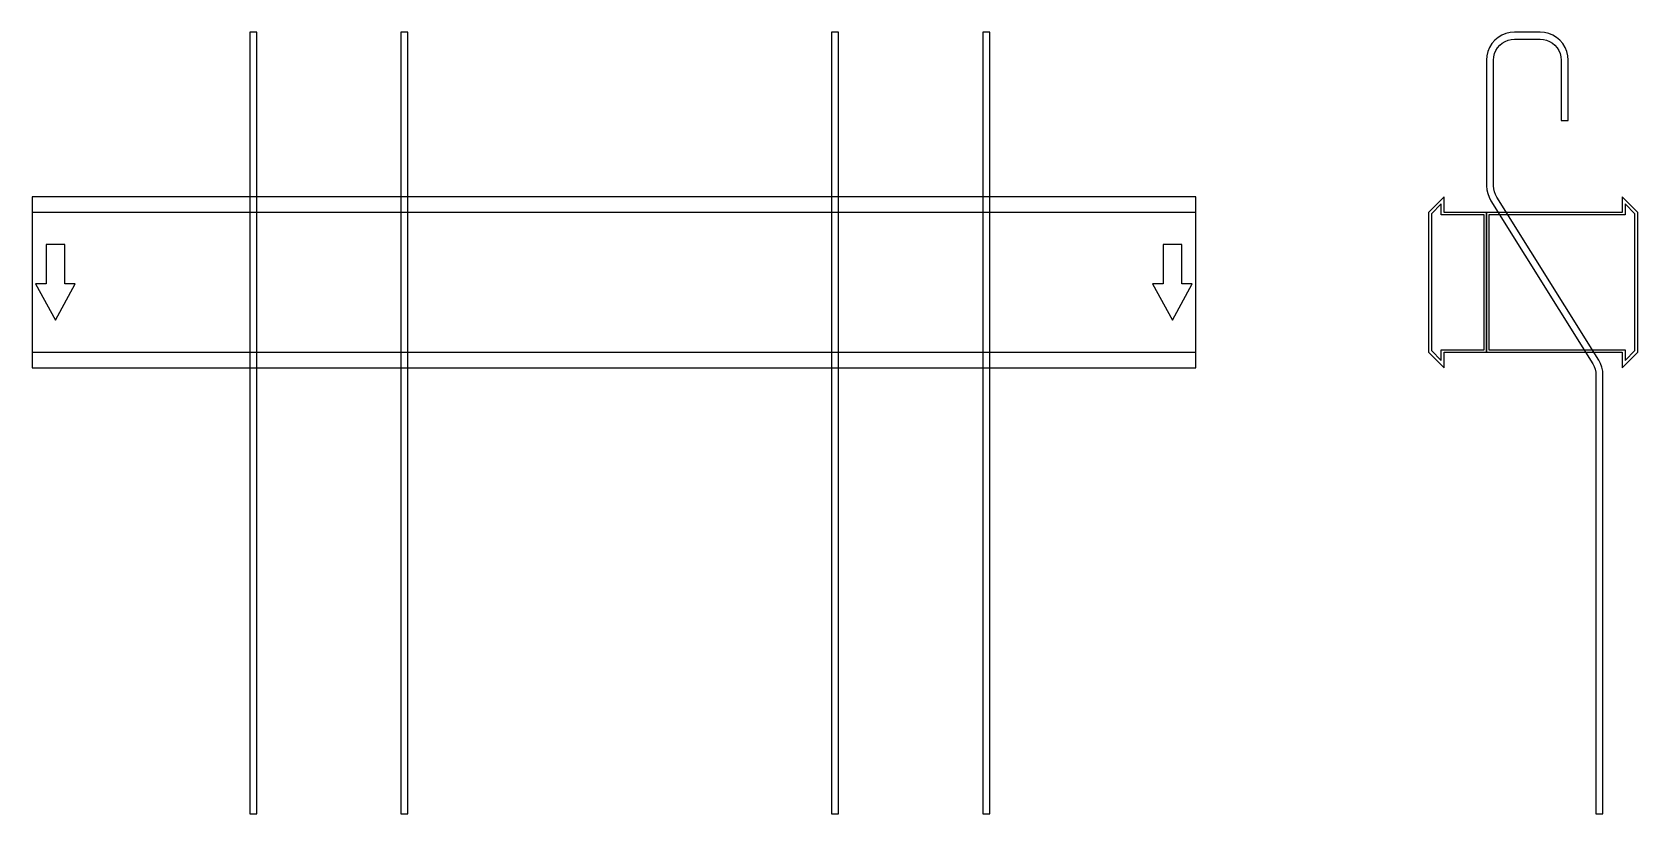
# Model space of a CAD drawing. Extents: x 0 to 1380, y -457 to 215.
import ezdxf

# ---------------------------------------------------------------- set-up
doc = ezdxf.new("R2010")
doc.units = 0
doc.layers.add('Halfen', color=7, linetype='CONTINUOUS')

msp = doc.modelspace()

# ---------------------------------------------------------------- linework, layer by layer
at = {"layer": 'Halfen', "color": 7}
for points in [[(193, -456.927), (193, 214.971), (187, 214.971), (187, -456.927)], [(323, -456.927), (323, 214.971), (317, 214.971), (317, -456.927)], [(693, -456.927), (693, 214.971), (687, 214.971), (687, -456.927)], [(823, -456.927), (823, 214.971), (817, 214.971), (817, -456.927)], [(1350, -456.927), (1350, -79.715), (1349.766, -76.375), (1349.07, -73.1), (1347.925, -69.953), (1346.353, -66.997), (1258.735, 73.221), (1257.556, 75.438), (1256.697, 77.798), (1256.175, 80.255), (1256, 82.76), (1256, 190.971), (1256.222, 193.787), (1256.881, 196.534), (1257.962, 199.143), (1259.438, 201.551), (1261.272, 203.699), (1263.42, 205.534), (1265.828, 207.009), (1268.438, 208.09), (1271.184, 208.75), (1274, 208.971), (1296, 208.971), (1298.816, 208.75), (1301.562, 208.09), (1304.172, 207.009), (1306.58, 205.534), (1308.728, 203.699), (1310.562, 201.551), (1312.038, 199.143), (1313.119, 196.534), (1313.778, 193.787), (1314, 190.971), (1314, 138.971), (1320, 138.971), (1320, 190.971), (1319.705, 194.726), (1318.825, 198.388), (1317.384, 201.867), (1315.416, 205.078), (1312.971, 207.942), (1310.107, 210.388), (1306.896, 212.355), (1303.416, 213.797), (1299.754, 214.676), (1296, 214.971), (1274, 214.971), (1270.246, 214.676), (1266.584, 213.797), (1263.104, 212.355), (1259.893, 210.388), (1257.029, 207.942), (1254.584, 205.078), (1252.616, 201.867), (1251.175, 198.388), (1250.295, 194.726), (1250, 190.971), (1250, 82.76), (1250.234, 79.419), (1250.93, 76.144), (1252.075, 72.998), (1253.647, 70.042), (1341.265, -70.177), (1342.444, -72.394), (1343.303, -74.754), (1343.825, -77.21), (1344, -79.715), (1344, -456.927)], [(0, -73.5), (1000, -73.5), (1000, 73.5), (0, 73.5)], [(1250, -60), (1250, 60), (1213.5, 60), (1213.5, 73.5), (1200, 60), (1200, -60), (1213.5, -73.5), (1213.5, -60)], [(1380, -60), (1380, 60), (1366.5, 73.5), (1366.5, 60), (1250, 60), (1250, -60), (1366.5, -60), (1366.5, -73.5)], [(0, -60), (1000, -60), (1000, 60), (0, 60)], [(1248, -58), (1248, 58), (1211, 58), (1211, 67.25), (1202.5, 58.75), (1202.5, -58.75), (1211, -67.25), (1211, -58)], [(1377.5, -58.75), (1377.5, 58.75), (1369, 67.25), (1369, 58), (1252, 58), (1252, -58), (1369, -58), (1369, -67.25)], [(20, -32.5), (37, -1.5), (28, -1.5), (28, 32.5), (12, 32.5), (12, -1.5), (3, -1.5)], [(980, -32.5), (997, -1.5), (988, -1.5), (988, 32.5), (972, 32.5), (972, -1.5), (963, -1.5)]]:
    msp.add_lwpolyline(points, close=True, dxfattribs=at)

doc.saveas('drawing.dxf')
